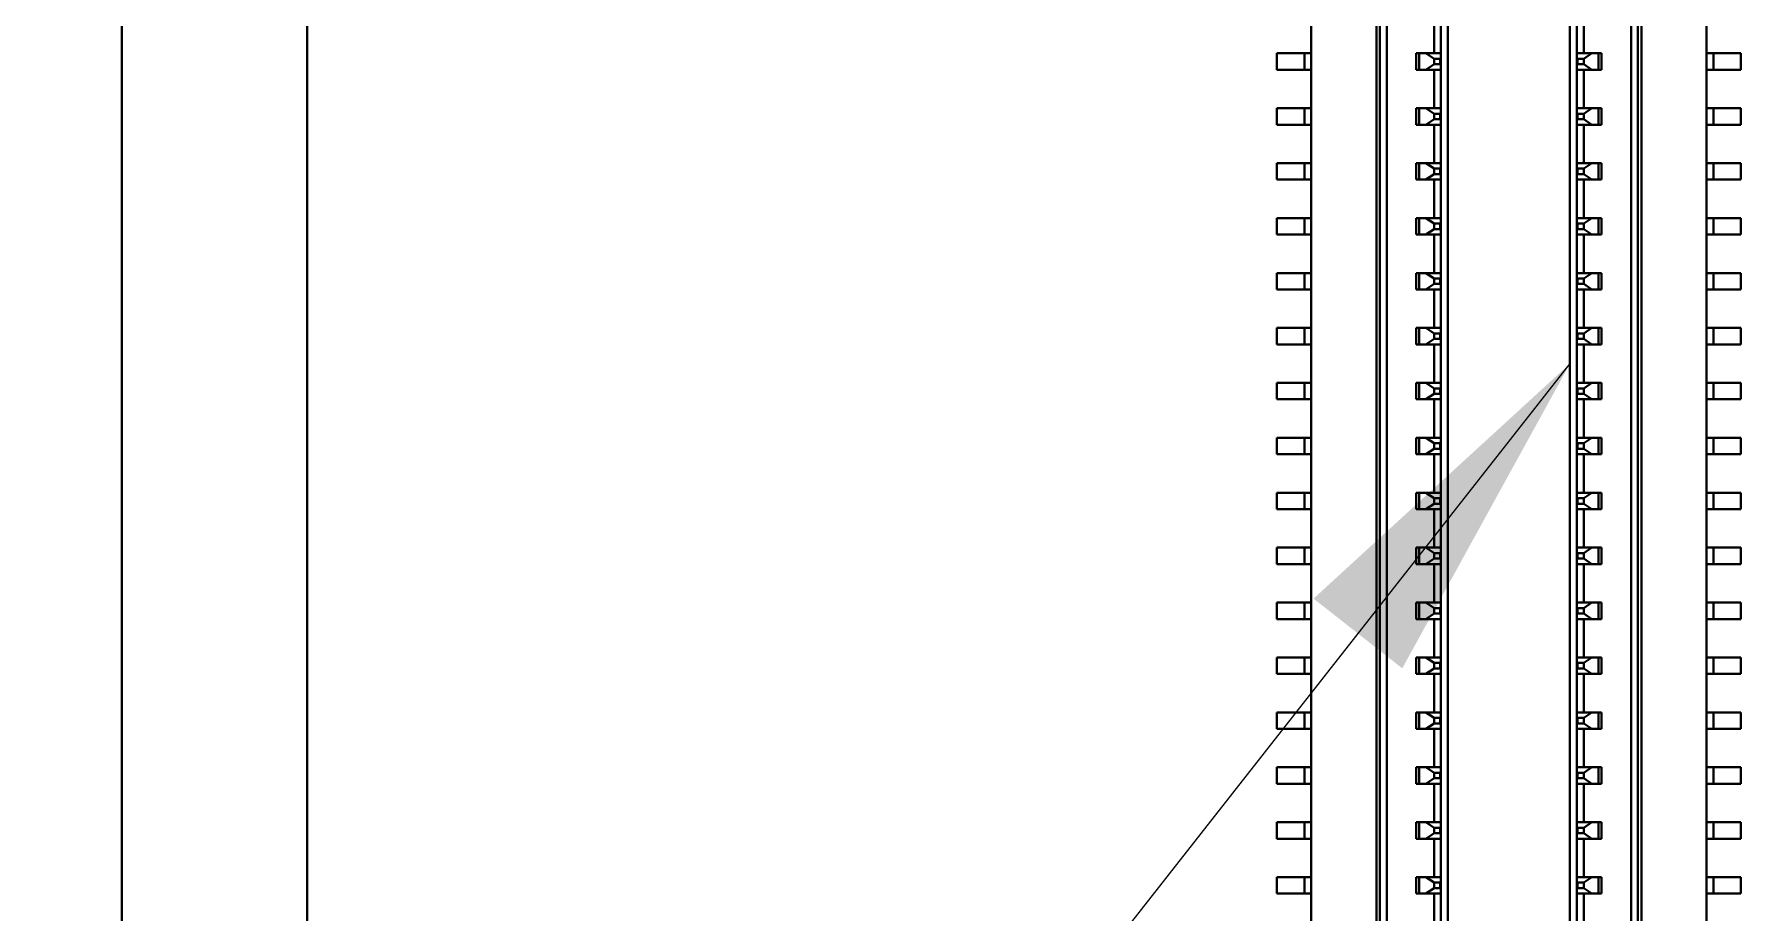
# Model space of a CAD drawing. Header units: millimetres. Extents: x 15 to 205, y 5 to 292.
# Drawn here: x 58.69 to 71.12, y 222.44 to 228.84 of the extents above; entities that cross this region are included whole.
import ezdxf

# ---------------------------------------------------------------- set-up
doc = ezdxf.new("R2010")
doc.units = ezdxf.units.MM
doc.layers.add('Annotations', color=7, linetype='Continuous')
doc.layers.add('Geometries', color=7, linetype='Continuous')
doc.dimstyles.new('ISO-25', dxfattribs={"dimtxt": 2.5, "dimasz": 2.5, "dimexe": 1.25, "dimexo": 0.625, "dimtad": 1, "dimtxsty": 'Standard', "dimcen": 2.5, "dimadec": 0, "dimazin": 0, "dimtfac": 1, "dimtmove": 0, "dimatfit": 3, "dimfxl": 1, "dimarcsym": 0})

msp = doc.modelspace()

# ---------------------------------------------------------------- linework, layer by layer
at = {"layer": 'Geometries', "linetype": 'Continuous', "lineweight": 40}
for p, q in [((68.541, 237.194), (68.541, 215.694)), ((70.321, 215.694), (70.321, 237.194)), ((68.466, 236.844), (68.466, 216.044)), ((68.491, 236.844), (68.491, 216.044)), ((70.371, 236.844), (70.371, 216.044)), ((70.396, 216.044), (70.396, 236.844)), ((68.986, 216.504), (68.986, 236.384)), ((69.876, 236.384), (69.876, 216.504)), ((59.325, 220.953), (59.325, 233.003)), ((60.675, 232.628), (60.675, 221.328)), ((67.991, 228.984), (67.991, 228.704)), ((68.886, 228.704), (68.886, 228.984)), ((68.936, 228.984), (68.936, 228.704)), ((69.926, 228.704), (69.926, 228.984)), ((69.976, 228.984), (69.976, 228.704)), ((70.871, 228.984), (70.871, 228.704)), ((67.941, 228.704), (67.741, 228.704)), ((67.741, 228.584), (67.741, 228.704)), ((67.941, 228.704), (67.991, 228.704)), ((67.941, 228.704), (67.941, 228.584)), ((67.991, 228.704), (67.991, 228.584)), ((68.756, 228.704), (68.778, 228.704)), ((68.756, 228.704), (68.756, 228.584)), ((68.778, 228.584), (68.778, 228.704)), ((68.778, 228.704), (68.827, 228.704)), ((68.827, 228.704), (68.886, 228.704)), ((68.827, 228.704), (68.886, 228.664)), ((68.886, 228.704), (68.936, 228.704)), ((68.936, 228.704), (68.936, 228.67)), ((69.976, 228.704), (69.926, 228.704)), ((69.926, 228.67), (69.926, 228.704)), ((70.035, 228.704), (69.976, 228.704)), ((70.035, 228.704), (69.976, 228.664)), ((70.035, 228.704), (70.084, 228.704)), ((70.084, 228.704), (70.106, 228.704)), ((70.084, 228.704), (70.084, 228.584)), ((70.106, 228.584), (70.106, 228.704)), ((70.871, 228.704), (70.921, 228.704)), ((70.871, 228.704), (70.871, 228.584)), ((70.921, 228.704), (71.121, 228.704)), ((70.921, 228.584), (70.921, 228.704)), ((71.121, 228.584), (71.121, 228.704)), ((67.941, 228.584), (67.741, 228.584)), ((67.991, 228.584), (67.941, 228.584)), ((67.991, 228.584), (67.991, 228.304)), ((68.778, 228.584), (68.756, 228.584)), ((68.827, 228.584), (68.778, 228.584)), ((68.827, 228.584), (68.886, 228.624)), ((68.886, 228.584), (68.827, 228.584)), ((68.886, 228.664), (68.931, 228.664)), ((68.886, 228.624), (68.886, 228.664)), ((68.886, 228.624), (68.931, 228.624)), ((68.886, 228.304), (68.886, 228.584)), ((68.936, 228.584), (68.886, 228.584)), ((68.931, 228.664), (68.936, 228.67)), ((68.931, 228.624), (68.931, 228.664)), ((68.931, 228.624), (68.936, 228.618)), ((68.936, 228.67), (68.936, 228.618)), ((68.936, 228.618), (68.936, 228.584)), ((68.936, 228.584), (68.936, 228.304)), ((69.931, 228.664), (69.926, 228.67)), ((69.926, 228.618), (69.926, 228.67)), ((69.931, 228.624), (69.926, 228.618)), ((69.926, 228.584), (69.926, 228.618)), ((69.926, 228.584), (69.976, 228.584)), ((69.926, 228.304), (69.926, 228.584)), ((69.976, 228.664), (69.931, 228.664)), ((69.931, 228.624), (69.931, 228.664)), ((69.976, 228.624), (69.931, 228.624)), ((69.976, 228.624), (69.976, 228.664)), ((70.035, 228.584), (69.976, 228.624)), ((69.976, 228.584), (69.976, 228.304)), ((69.976, 228.584), (70.035, 228.584)), ((70.084, 228.584), (70.035, 228.584)), ((70.106, 228.584), (70.084, 228.584)), ((70.921, 228.584), (70.871, 228.584)), ((70.871, 228.584), (70.871, 228.304)), ((70.921, 228.584), (71.121, 228.584)), ((67.741, 228.184), (67.741, 228.304)), ((67.941, 228.304), (67.741, 228.304)), ((67.941, 228.304), (67.991, 228.304)), ((67.941, 228.304), (67.941, 228.184)), ((67.991, 228.304), (67.991, 228.184)), ((68.756, 228.304), (68.778, 228.304)), ((68.756, 228.304), (68.756, 228.184)), ((68.778, 228.184), (68.778, 228.304)), ((68.778, 228.304), (68.827, 228.304)), ((68.827, 228.304), (68.886, 228.264)), ((68.827, 228.304), (68.886, 228.304)), ((68.886, 228.304), (68.936, 228.304)), ((68.936, 228.304), (68.936, 228.27)), ((69.976, 228.304), (69.926, 228.304)), ((69.926, 228.27), (69.926, 228.304)), ((70.035, 228.304), (69.976, 228.304)), ((70.035, 228.304), (69.976, 228.264)), ((70.035, 228.304), (70.084, 228.304)), ((70.084, 228.304), (70.106, 228.304)), ((70.084, 228.304), (70.084, 228.184)), ((70.106, 228.184), (70.106, 228.304)), ((70.871, 228.304), (70.921, 228.304)), ((70.871, 228.304), (70.871, 228.184)), ((70.921, 228.304), (71.121, 228.304)), ((70.921, 228.184), (70.921, 228.304)), ((71.121, 228.184), (71.121, 228.304)), ((67.941, 228.184), (67.741, 228.184)), ((67.991, 228.184), (67.941, 228.184)), ((67.991, 228.184), (67.991, 227.904)), ((68.778, 228.184), (68.756, 228.184)), ((68.827, 228.184), (68.778, 228.184)), ((68.827, 228.184), (68.886, 228.224)), ((68.886, 228.184), (68.827, 228.184)), ((68.886, 228.224), (68.886, 228.264)), ((68.886, 228.264), (68.931, 228.264)), ((68.886, 228.224), (68.931, 228.224)), ((68.886, 227.904), (68.886, 228.184)), ((68.936, 228.184), (68.886, 228.184)), ((68.931, 228.264), (68.936, 228.27)), ((68.931, 228.224), (68.931, 228.264)), ((68.931, 228.224), (68.936, 228.218)), ((68.936, 228.27), (68.936, 228.218)), ((68.936, 228.218), (68.936, 228.184)), ((68.936, 228.184), (68.936, 227.904)), ((69.931, 228.264), (69.926, 228.27)), ((69.926, 228.218), (69.926, 228.27)), ((69.931, 228.224), (69.926, 228.218)), ((69.926, 228.184), (69.926, 228.218)), ((69.926, 228.184), (69.976, 228.184)), ((69.926, 227.904), (69.926, 228.184)), ((69.976, 228.264), (69.931, 228.264)), ((69.931, 228.224), (69.931, 228.264)), ((69.976, 228.224), (69.931, 228.224)), ((69.976, 228.224), (69.976, 228.264)), ((70.035, 228.184), (69.976, 228.224)), ((69.976, 228.184), (69.976, 227.904)), ((69.976, 228.184), (70.035, 228.184)), ((70.084, 228.184), (70.035, 228.184)), ((70.106, 228.184), (70.084, 228.184)), ((70.921, 228.184), (70.871, 228.184)), ((70.871, 228.184), (70.871, 227.904)), ((70.921, 228.184), (71.121, 228.184)), ((67.941, 227.904), (67.741, 227.904)), ((67.741, 227.784), (67.741, 227.904)), ((67.941, 227.904), (67.941, 227.784)), ((67.941, 227.904), (67.991, 227.904)), ((67.991, 227.904), (67.991, 227.784)), ((68.756, 227.904), (68.778, 227.904)), ((68.756, 227.904), (68.756, 227.784)), ((68.778, 227.784), (68.778, 227.904)), ((68.778, 227.904), (68.827, 227.904)), ((68.827, 227.904), (68.886, 227.904)), ((68.827, 227.904), (68.886, 227.864)), ((68.827, 227.784), (68.886, 227.824)), ((68.886, 227.904), (68.936, 227.904)), ((68.886, 227.864), (68.931, 227.864)), ((68.886, 227.824), (68.886, 227.864)), ((68.886, 227.824), (68.931, 227.824)), ((68.931, 227.864), (68.936, 227.87)), ((68.931, 227.824), (68.931, 227.864)), ((68.931, 227.824), (68.936, 227.818)), ((68.936, 227.904), (68.936, 227.87)), ((68.936, 227.87), (68.936, 227.818)), ((68.936, 227.818), (68.936, 227.784)), ((69.976, 227.904), (69.926, 227.904)), ((69.926, 227.87), (69.926, 227.904)), ((69.931, 227.864), (69.926, 227.87)), ((69.926, 227.818), (69.926, 227.87)), ((69.931, 227.824), (69.926, 227.818)), ((69.926, 227.784), (69.926, 227.818)), ((69.976, 227.864), (69.931, 227.864)), ((69.931, 227.824), (69.931, 227.864)), ((69.976, 227.824), (69.931, 227.824)), ((70.035, 227.904), (69.976, 227.904)), ((70.035, 227.904), (69.976, 227.864)), ((69.976, 227.824), (69.976, 227.864)), ((70.035, 227.784), (69.976, 227.824)), ((70.035, 227.904), (70.084, 227.904)), ((70.084, 227.904), (70.106, 227.904)), ((70.084, 227.904), (70.084, 227.784)), ((70.106, 227.784), (70.106, 227.904)), ((70.871, 227.904), (70.921, 227.904)), ((70.871, 227.904), (70.871, 227.784)), ((70.921, 227.784), (70.921, 227.904)), ((70.921, 227.904), (71.121, 227.904)), ((71.121, 227.784), (71.121, 227.904)), ((67.941, 227.784), (67.741, 227.784)), ((67.991, 227.784), (67.941, 227.784)), ((67.991, 227.784), (67.991, 227.504)), ((68.778, 227.784), (68.756, 227.784)), ((68.827, 227.784), (68.778, 227.784)), ((68.886, 227.784), (68.827, 227.784)), ((68.886, 227.504), (68.886, 227.784)), ((68.936, 227.784), (68.886, 227.784)), ((68.936, 227.784), (68.936, 227.504)), ((69.926, 227.784), (69.976, 227.784)), ((69.926, 227.504), (69.926, 227.784)), ((69.976, 227.784), (69.976, 227.504)), ((69.976, 227.784), (70.035, 227.784)), ((70.084, 227.784), (70.035, 227.784)), ((70.106, 227.784), (70.084, 227.784)), ((70.921, 227.784), (70.871, 227.784)), ((70.871, 227.784), (70.871, 227.504)), ((70.921, 227.784), (71.121, 227.784)), ((67.741, 227.384), (67.741, 227.504)), ((67.941, 227.504), (67.741, 227.504)), ((67.941, 227.504), (67.991, 227.504)), ((67.941, 227.504), (67.941, 227.384)), ((67.991, 227.504), (67.991, 227.384)), ((68.756, 227.504), (68.778, 227.504)), ((68.756, 227.504), (68.756, 227.384)), ((68.778, 227.384), (68.778, 227.504)), ((68.778, 227.504), (68.827, 227.504)), ((68.827, 227.504), (68.886, 227.464)), ((68.827, 227.504), (68.886, 227.504)), ((68.886, 227.504), (68.936, 227.504)), ((68.886, 227.424), (68.886, 227.464)), ((68.886, 227.464), (68.931, 227.464)), ((68.931, 227.464), (68.936, 227.47)), ((68.931, 227.424), (68.931, 227.464)), ((68.936, 227.504), (68.936, 227.47)), ((68.936, 227.47), (68.936, 227.418)), ((69.976, 227.504), (69.926, 227.504)), ((69.926, 227.47), (69.926, 227.504)), ((69.931, 227.464), (69.926, 227.47)), ((69.926, 227.418), (69.926, 227.47)), ((69.931, 227.424), (69.931, 227.464)), ((69.976, 227.464), (69.931, 227.464)), ((70.035, 227.504), (69.976, 227.504)), ((70.035, 227.504), (69.976, 227.464)), ((69.976, 227.424), (69.976, 227.464)), ((70.035, 227.504), (70.084, 227.504)), ((70.084, 227.504), (70.106, 227.504)), ((70.084, 227.504), (70.084, 227.384)), ((70.106, 227.384), (70.106, 227.504)), ((70.871, 227.504), (70.921, 227.504)), ((70.871, 227.504), (70.871, 227.384)), ((70.921, 227.384), (70.921, 227.504)), ((70.921, 227.504), (71.121, 227.504)), ((71.121, 227.384), (71.121, 227.504)), ((67.941, 227.384), (67.741, 227.384)), ((67.991, 227.384), (67.941, 227.384)), ((67.991, 227.384), (67.991, 227.104)), ((68.778, 227.384), (68.756, 227.384)), ((68.827, 227.384), (68.778, 227.384)), ((68.827, 227.384), (68.886, 227.424)), ((68.886, 227.384), (68.827, 227.384)), ((68.886, 227.424), (68.931, 227.424)), ((68.886, 227.104), (68.886, 227.384)), ((68.936, 227.384), (68.886, 227.384)), ((68.931, 227.424), (68.936, 227.418)), ((68.936, 227.418), (68.936, 227.384)), ((68.936, 227.384), (68.936, 227.104)), ((69.931, 227.424), (69.926, 227.418)), ((69.926, 227.384), (69.926, 227.418)), ((69.926, 227.384), (69.976, 227.384)), ((69.926, 227.104), (69.926, 227.384)), ((69.976, 227.424), (69.931, 227.424)), ((70.035, 227.384), (69.976, 227.424)), ((69.976, 227.384), (69.976, 227.104)), ((69.976, 227.384), (70.035, 227.384)), ((70.084, 227.384), (70.035, 227.384)), ((70.106, 227.384), (70.084, 227.384)), ((70.921, 227.384), (70.871, 227.384)), ((70.871, 227.384), (70.871, 227.104)), ((70.921, 227.384), (71.121, 227.384)), ((67.941, 227.104), (67.741, 227.104)), ((67.741, 226.984), (67.741, 227.104)), ((67.941, 227.104), (67.991, 227.104)), ((67.941, 227.104), (67.941, 226.984)), ((67.991, 227.104), (67.991, 226.984)), ((68.756, 227.104), (68.778, 227.104)), ((68.756, 227.104), (68.756, 226.984)), ((68.778, 226.984), (68.778, 227.104)), ((68.778, 227.104), (68.827, 227.104)), ((68.827, 227.104), (68.886, 227.104)), ((68.827, 227.104), (68.886, 227.064)), ((68.886, 227.104), (68.936, 227.104)), ((68.886, 227.064), (68.931, 227.064)), ((68.886, 227.024), (68.886, 227.064)), ((68.931, 227.064), (68.936, 227.07)), ((68.931, 227.024), (68.931, 227.064)), ((68.936, 227.104), (68.936, 227.07)), ((68.936, 227.07), (68.936, 227.018)), ((69.976, 227.104), (69.926, 227.104)), ((69.926, 227.07), (69.926, 227.104)), ((69.931, 227.064), (69.926, 227.07)), ((69.926, 227.018), (69.926, 227.07)), ((69.931, 227.024), (69.931, 227.064)), ((69.976, 227.064), (69.931, 227.064)), ((70.035, 227.104), (69.976, 227.104)), ((70.035, 227.104), (69.976, 227.064)), ((69.976, 227.024), (69.976, 227.064)), ((70.035, 227.104), (70.084, 227.104)), ((70.084, 227.104), (70.084, 226.984)), ((70.084, 227.104), (70.106, 227.104)), ((70.106, 226.984), (70.106, 227.104)), ((70.871, 227.104), (70.921, 227.104)), ((70.871, 227.104), (70.871, 226.984)), ((70.921, 227.104), (71.121, 227.104)), ((70.921, 226.984), (70.921, 227.104)), ((71.121, 226.984), (71.121, 227.104)), ((67.941, 226.984), (67.741, 226.984)), ((67.991, 226.984), (67.941, 226.984)), ((67.991, 226.984), (67.991, 226.704)), ((68.778, 226.984), (68.756, 226.984)), ((68.827, 226.984), (68.778, 226.984)), ((68.827, 226.984), (68.886, 227.024)), ((68.886, 226.984), (68.827, 226.984)), ((68.886, 227.024), (68.931, 227.024)), ((68.886, 226.704), (68.886, 226.984)), ((68.936, 226.984), (68.886, 226.984)), ((68.931, 227.024), (68.936, 227.018)), ((68.936, 227.018), (68.936, 226.984)), ((68.936, 226.984), (68.936, 226.704)), ((69.931, 227.024), (69.926, 227.018)), ((69.926, 226.984), (69.926, 227.018)), ((69.926, 226.984), (69.976, 226.984)), ((69.926, 226.704), (69.926, 226.984)), ((69.976, 227.024), (69.931, 227.024)), ((70.035, 226.984), (69.976, 227.024)), ((69.976, 226.984), (69.976, 226.704)), ((69.976, 226.984), (70.035, 226.984)), ((70.084, 226.984), (70.035, 226.984)), ((70.106, 226.984), (70.084, 226.984)), ((70.921, 226.984), (70.871, 226.984)), ((70.871, 226.984), (70.871, 226.704)), ((70.921, 226.984), (71.121, 226.984)), ((67.941, 226.704), (67.741, 226.704)), ((67.741, 226.584), (67.741, 226.704)), ((67.941, 226.704), (67.991, 226.704)), ((67.941, 226.704), (67.941, 226.584)), ((67.991, 226.704), (67.991, 226.584)), ((68.756, 226.704), (68.778, 226.704)), ((68.756, 226.704), (68.756, 226.584)), ((68.778, 226.584), (68.778, 226.704)), ((68.778, 226.704), (68.827, 226.704)), ((68.827, 226.704), (68.886, 226.704)), ((68.827, 226.704), (68.886, 226.664)), ((68.886, 226.704), (68.936, 226.704)), ((68.936, 226.704), (68.936, 226.67)), ((69.926, 226.67), (69.926, 226.704)), ((69.976, 226.704), (69.926, 226.704)), ((70.035, 226.704), (69.976, 226.704)), ((70.035, 226.704), (69.976, 226.664)), ((70.035, 226.704), (70.084, 226.704)), ((70.084, 226.704), (70.106, 226.704)), ((70.084, 226.704), (70.084, 226.584)), ((70.106, 226.584), (70.106, 226.704)), ((70.871, 226.704), (70.871, 226.584)), ((70.871, 226.704), (70.921, 226.704)), ((70.921, 226.704), (71.121, 226.704)), ((70.921, 226.584), (70.921, 226.704)), ((71.121, 226.584), (71.121, 226.704)), ((67.941, 226.584), (67.741, 226.584)), ((67.991, 226.584), (67.941, 226.584)), ((67.991, 226.584), (67.991, 226.304)), ((68.778, 226.584), (68.756, 226.584)), ((68.827, 226.584), (68.778, 226.584)), ((68.827, 226.584), (68.886, 226.624)), ((68.886, 226.584), (68.827, 226.584)), ((68.886, 226.624), (68.886, 226.664)), ((68.886, 226.664), (68.931, 226.664)), ((68.886, 226.624), (68.931, 226.624)), ((68.886, 226.304), (68.886, 226.584)), ((68.936, 226.584), (68.886, 226.584)), ((68.931, 226.664), (68.936, 226.67)), ((68.931, 226.624), (68.931, 226.664)), ((68.931, 226.624), (68.936, 226.618)), ((68.936, 226.67), (68.936, 226.618)), ((68.936, 226.618), (68.936, 226.584)), ((68.936, 226.584), (68.936, 226.304)), ((69.931, 226.664), (69.926, 226.67)), ((69.926, 226.618), (69.926, 226.67)), ((69.931, 226.624), (69.926, 226.618)), ((69.926, 226.584), (69.926, 226.618)), ((69.926, 226.584), (69.976, 226.584)), ((69.926, 226.304), (69.926, 226.584)), ((69.976, 226.664), (69.931, 226.664)), ((69.931, 226.624), (69.931, 226.664)), ((69.976, 226.624), (69.931, 226.624)), ((69.976, 226.624), (69.976, 226.664)), ((70.035, 226.584), (69.976, 226.624)), ((69.976, 226.584), (69.976, 226.304)), ((69.976, 226.584), (70.035, 226.584)), ((70.084, 226.584), (70.035, 226.584)), ((70.106, 226.584), (70.084, 226.584)), ((70.921, 226.584), (70.871, 226.584)), ((70.871, 226.584), (70.871, 226.304)), ((70.921, 226.584), (71.121, 226.584)), ((67.941, 226.304), (67.741, 226.304)), ((67.741, 226.184), (67.741, 226.304)), ((67.941, 226.304), (67.941, 226.184)), ((67.941, 226.304), (67.991, 226.304)), ((67.991, 226.304), (67.991, 226.184)), ((68.756, 226.304), (68.756, 226.184)), ((68.756, 226.304), (68.778, 226.304)), ((68.778, 226.184), (68.778, 226.304)), ((68.778, 226.304), (68.827, 226.304)), ((68.827, 226.304), (68.886, 226.304)), ((68.827, 226.304), (68.886, 226.264)), ((68.827, 226.184), (68.886, 226.224)), ((68.886, 226.304), (68.936, 226.304)), ((68.886, 226.264), (68.931, 226.264)), ((68.886, 226.224), (68.886, 226.264)), ((68.886, 226.224), (68.931, 226.224)), ((68.931, 226.264), (68.936, 226.27)), ((68.931, 226.224), (68.931, 226.264)), ((68.931, 226.224), (68.936, 226.218)), ((68.936, 226.304), (68.936, 226.27)), ((68.936, 226.27), (68.936, 226.218)), ((68.936, 226.218), (68.936, 226.184)), ((69.976, 226.304), (69.926, 226.304)), ((69.926, 226.27), (69.926, 226.304)), ((69.931, 226.264), (69.926, 226.27)), ((69.926, 226.218), (69.926, 226.27)), ((69.931, 226.224), (69.926, 226.218)), ((69.926, 226.184), (69.926, 226.218)), ((69.931, 226.224), (69.931, 226.264)), ((69.976, 226.264), (69.931, 226.264)), ((69.976, 226.224), (69.931, 226.224)), ((70.035, 226.304), (69.976, 226.304)), ((70.035, 226.304), (69.976, 226.264)), ((69.976, 226.224), (69.976, 226.264)), ((70.035, 226.184), (69.976, 226.224)), ((70.035, 226.304), (70.084, 226.304)), ((70.084, 226.304), (70.106, 226.304)), ((70.084, 226.304), (70.084, 226.184)), ((70.106, 226.184), (70.106, 226.304)), ((70.871, 226.304), (70.921, 226.304)), ((70.871, 226.304), (70.871, 226.184)), ((70.921, 226.304), (71.121, 226.304)), ((70.921, 226.184), (70.921, 226.304)), ((71.121, 226.184), (71.121, 226.304)), ((67.941, 226.184), (67.741, 226.184)), ((67.991, 226.184), (67.941, 226.184)), ((67.991, 226.184), (67.991, 225.904)), ((68.778, 226.184), (68.756, 226.184)), ((68.827, 226.184), (68.778, 226.184)), ((68.886, 226.184), (68.827, 226.184)), ((68.886, 225.904), (68.886, 226.184)), ((68.936, 226.184), (68.886, 226.184)), ((68.936, 226.184), (68.936, 225.904)), ((69.926, 226.184), (69.976, 226.184)), ((69.926, 225.904), (69.926, 226.184)), ((69.976, 226.184), (69.976, 225.904)), ((69.976, 226.184), (70.035, 226.184)), ((70.084, 226.184), (70.035, 226.184)), ((70.106, 226.184), (70.084, 226.184)), ((70.921, 226.184), (70.871, 226.184)), ((70.871, 226.184), (70.871, 225.904)), ((70.921, 226.184), (71.121, 226.184)), ((67.941, 225.904), (67.741, 225.904)), ((67.741, 225.784), (67.741, 225.904)), ((67.941, 225.904), (67.991, 225.904)), ((67.941, 225.904), (67.941, 225.784)), ((67.991, 225.904), (67.991, 225.784)), ((68.756, 225.904), (68.756, 225.784)), ((68.756, 225.904), (68.778, 225.904)), ((68.778, 225.904), (68.827, 225.904)), ((68.778, 225.784), (68.778, 225.904)), ((68.827, 225.904), (68.886, 225.864)), ((68.827, 225.904), (68.886, 225.904)), ((68.827, 225.784), (68.886, 225.824)), ((68.886, 225.904), (68.936, 225.904)), ((68.886, 225.824), (68.886, 225.864)), ((68.886, 225.864), (68.931, 225.864)), ((68.886, 225.824), (68.931, 225.824)), ((68.931, 225.864), (68.936, 225.87)), ((68.931, 225.824), (68.931, 225.864)), ((68.931, 225.824), (68.936, 225.818)), ((68.936, 225.904), (68.936, 225.87)), ((68.936, 225.87), (68.936, 225.818)), ((68.936, 225.818), (68.936, 225.784)), ((69.976, 225.904), (69.926, 225.904)), ((69.926, 225.87), (69.926, 225.904)), ((69.931, 225.864), (69.926, 225.87)), ((69.926, 225.818), (69.926, 225.87)), ((69.931, 225.824), (69.926, 225.818)), ((69.926, 225.784), (69.926, 225.818)), ((69.976, 225.864), (69.931, 225.864)), ((69.931, 225.824), (69.931, 225.864)), ((69.976, 225.824), (69.931, 225.824)), ((70.035, 225.904), (69.976, 225.864)), ((70.035, 225.904), (69.976, 225.904)), ((69.976, 225.824), (69.976, 225.864)), ((70.035, 225.784), (69.976, 225.824)), ((70.035, 225.904), (70.084, 225.904)), ((70.084, 225.904), (70.106, 225.904)), ((70.084, 225.904), (70.084, 225.784)), ((70.106, 225.784), (70.106, 225.904)), ((70.871, 225.904), (70.921, 225.904)), ((70.871, 225.904), (70.871, 225.784)), ((70.921, 225.904), (71.121, 225.904)), ((70.921, 225.784), (70.921, 225.904)), ((71.121, 225.784), (71.121, 225.904)), ((67.941, 225.784), (67.741, 225.784)), ((67.991, 225.784), (67.941, 225.784)), ((67.991, 225.784), (67.991, 225.504)), ((68.778, 225.784), (68.756, 225.784)), ((68.827, 225.784), (68.778, 225.784)), ((68.886, 225.784), (68.827, 225.784)), ((68.886, 225.504), (68.886, 225.784)), ((68.936, 225.784), (68.886, 225.784)), ((68.936, 225.784), (68.936, 225.504)), ((69.926, 225.784), (69.976, 225.784)), ((69.926, 225.504), (69.926, 225.784)), ((69.976, 225.784), (69.976, 225.504)), ((69.976, 225.784), (70.035, 225.784)), ((70.084, 225.784), (70.035, 225.784)), ((70.106, 225.784), (70.084, 225.784)), ((70.921, 225.784), (70.871, 225.784)), ((70.871, 225.784), (70.871, 225.504)), ((70.921, 225.784), (71.121, 225.784)), ((67.941, 225.504), (67.741, 225.504)), ((67.741, 225.384), (67.741, 225.504)), ((67.941, 225.504), (67.991, 225.504)), ((67.941, 225.504), (67.941, 225.384)), ((67.991, 225.504), (67.991, 225.384)), ((68.756, 225.504), (68.778, 225.504)), ((68.756, 225.504), (68.756, 225.384)), ((68.778, 225.384), (68.778, 225.504)), ((68.778, 225.504), (68.827, 225.504)), ((68.827, 225.504), (68.886, 225.464)), ((68.827, 225.504), (68.886, 225.504)), ((68.886, 225.504), (68.936, 225.504)), ((68.886, 225.424), (68.886, 225.464)), ((68.886, 225.464), (68.931, 225.464)), ((68.931, 225.464), (68.936, 225.47)), ((68.931, 225.424), (68.931, 225.464)), ((68.936, 225.504), (68.936, 225.47)), ((68.936, 225.47), (68.936, 225.418)), ((69.976, 225.504), (69.926, 225.504)), ((69.926, 225.47), (69.926, 225.504)), ((69.931, 225.464), (69.926, 225.47)), ((69.926, 225.418), (69.926, 225.47)), ((69.976, 225.464), (69.931, 225.464)), ((69.931, 225.424), (69.931, 225.464)), ((70.035, 225.504), (69.976, 225.504)), ((70.035, 225.504), (69.976, 225.464)), ((69.976, 225.424), (69.976, 225.464)), ((70.035, 225.504), (70.084, 225.504)), ((70.084, 225.504), (70.084, 225.384)), ((70.084, 225.504), (70.106, 225.504)), ((70.106, 225.384), (70.106, 225.504)), ((70.871, 225.504), (70.921, 225.504)), ((70.871, 225.504), (70.871, 225.384)), ((70.921, 225.504), (71.121, 225.504)), ((70.921, 225.384), (70.921, 225.504)), ((71.121, 225.384), (71.121, 225.504)), ((67.941, 225.384), (67.741, 225.384)), ((67.991, 225.384), (67.941, 225.384)), ((67.991, 225.384), (67.991, 225.104)), ((68.778, 225.384), (68.756, 225.384)), ((68.827, 225.384), (68.778, 225.384)), ((68.827, 225.384), (68.886, 225.424)), ((68.886, 225.384), (68.827, 225.384)), ((68.886, 225.424), (68.931, 225.424)), ((68.886, 225.104), (68.886, 225.384)), ((68.936, 225.384), (68.886, 225.384)), ((68.931, 225.424), (68.936, 225.418)), ((68.936, 225.418), (68.936, 225.384)), ((68.936, 225.384), (68.936, 225.104)), ((69.931, 225.424), (69.926, 225.418)), ((69.926, 225.384), (69.926, 225.418)), ((69.926, 225.384), (69.976, 225.384)), ((69.926, 225.104), (69.926, 225.384)), ((69.976, 225.424), (69.931, 225.424)), ((70.035, 225.384), (69.976, 225.424)), ((69.976, 225.384), (69.976, 225.104)), ((69.976, 225.384), (70.035, 225.384)), ((70.084, 225.384), (70.035, 225.384)), ((70.106, 225.384), (70.084, 225.384)), ((70.921, 225.384), (70.871, 225.384)), ((70.871, 225.384), (70.871, 225.104)), ((70.921, 225.384), (71.121, 225.384)), ((67.941, 225.104), (67.741, 225.104)), ((67.741, 224.984), (67.741, 225.104)), ((67.941, 225.104), (67.991, 225.104)), ((67.941, 225.104), (67.941, 224.984)), ((67.991, 225.104), (67.991, 224.984)), ((68.756, 225.104), (68.778, 225.104)), ((68.756, 225.104), (68.756, 224.984)), ((68.778, 224.984), (68.778, 225.104)), ((68.778, 225.104), (68.827, 225.104)), ((68.827, 225.104), (68.886, 225.104)), ((68.827, 225.104), (68.886, 225.064)), ((68.886, 225.104), (68.936, 225.104)), ((68.931, 225.064), (68.936, 225.07)), ((68.936, 225.104), (68.936, 225.07)), ((68.936, 225.07), (68.936, 225.018)), ((69.976, 225.104), (69.926, 225.104)), ((69.926, 225.07), (69.926, 225.104)), ((69.931, 225.064), (69.926, 225.07)), ((69.926, 225.018), (69.926, 225.07)), ((70.035, 225.104), (69.976, 225.104)), ((70.035, 225.104), (69.976, 225.064)), ((70.035, 225.104), (70.084, 225.104)), ((70.084, 225.104), (70.106, 225.104)), ((70.084, 225.104), (70.084, 224.984)), ((70.106, 224.984), (70.106, 225.104)), ((70.871, 225.104), (70.921, 225.104)), ((70.871, 225.104), (70.871, 224.984)), ((70.921, 225.104), (71.121, 225.104)), ((70.921, 224.984), (70.921, 225.104)), ((71.121, 224.984), (71.121, 225.104)), ((67.941, 224.984), (67.741, 224.984)), ((67.991, 224.984), (67.941, 224.984)), ((67.991, 224.984), (67.991, 224.704)), ((68.778, 224.984), (68.756, 224.984)), ((68.827, 224.984), (68.778, 224.984)), ((68.827, 224.984), (68.886, 225.024)), ((68.886, 224.984), (68.827, 224.984)), ((68.886, 225.064), (68.931, 225.064)), ((68.886, 225.024), (68.886, 225.064)), ((68.886, 225.024), (68.931, 225.024)), ((68.886, 224.704), (68.886, 224.984)), ((68.936, 224.984), (68.886, 224.984)), ((68.931, 225.024), (68.931, 225.064)), ((68.931, 225.024), (68.936, 225.018)), ((68.936, 225.018), (68.936, 224.984)), ((68.936, 224.984), (68.936, 224.704)), ((69.931, 225.024), (69.926, 225.018)), ((69.926, 224.984), (69.926, 225.018)), ((69.926, 224.984), (69.976, 224.984)), ((69.926, 224.704), (69.926, 224.984)), ((69.931, 225.024), (69.931, 225.064)), ((69.976, 225.064), (69.931, 225.064)), ((69.976, 225.024), (69.931, 225.024)), ((69.976, 225.024), (69.976, 225.064)), ((70.035, 224.984), (69.976, 225.024)), ((69.976, 224.984), (69.976, 224.704)), ((69.976, 224.984), (70.035, 224.984)), ((70.084, 224.984), (70.035, 224.984)), ((70.106, 224.984), (70.084, 224.984)), ((70.921, 224.984), (70.871, 224.984)), ((70.871, 224.984), (70.871, 224.704)), ((70.921, 224.984), (71.121, 224.984)), ((67.941, 224.704), (67.741, 224.704)), ((67.741, 224.584), (67.741, 224.704)), ((67.941, 224.704), (67.991, 224.704)), ((67.941, 224.704), (67.941, 224.584)), ((67.991, 224.704), (67.991, 224.584)), ((68.756, 224.704), (68.778, 224.704)), ((68.756, 224.704), (68.756, 224.584)), ((68.778, 224.584), (68.778, 224.704)), ((68.778, 224.704), (68.827, 224.704)), ((68.827, 224.704), (68.886, 224.664)), ((68.827, 224.704), (68.886, 224.704)), ((68.886, 224.704), (68.936, 224.704)), ((68.936, 224.704), (68.936, 224.67)), ((69.976, 224.704), (69.926, 224.704)), ((69.926, 224.67), (69.926, 224.704)), ((70.035, 224.704), (69.976, 224.704)), ((70.035, 224.704), (69.976, 224.664)), ((70.035, 224.704), (70.084, 224.704)), ((70.084, 224.704), (70.106, 224.704)), ((70.084, 224.704), (70.084, 224.584)), ((70.106, 224.584), (70.106, 224.704)), ((70.871, 224.704), (70.921, 224.704)), ((70.871, 224.704), (70.871, 224.584)), ((70.921, 224.704), (71.121, 224.704)), ((70.921, 224.584), (70.921, 224.704)), ((71.121, 224.584), (71.121, 224.704)), ((67.941, 224.584), (67.741, 224.584)), ((67.991, 224.584), (67.941, 224.584)), ((67.991, 224.584), (67.991, 224.304)), ((68.778, 224.584), (68.756, 224.584)), ((68.827, 224.584), (68.778, 224.584)), ((68.827, 224.584), (68.886, 224.624)), ((68.886, 224.584), (68.827, 224.584)), ((68.886, 224.664), (68.931, 224.664)), ((68.886, 224.624), (68.886, 224.664)), ((68.886, 224.624), (68.931, 224.624)), ((68.886, 224.304), (68.886, 224.584)), ((68.936, 224.584), (68.886, 224.584)), ((68.931, 224.664), (68.936, 224.67)), ((68.931, 224.624), (68.931, 224.664)), ((68.931, 224.624), (68.936, 224.618)), ((68.936, 224.67), (68.936, 224.618)), ((68.936, 224.618), (68.936, 224.584)), ((68.936, 224.584), (68.936, 224.304)), ((69.931, 224.664), (69.926, 224.67)), ((69.926, 224.618), (69.926, 224.67)), ((69.931, 224.624), (69.926, 224.618)), ((69.926, 224.584), (69.926, 224.618)), ((69.926, 224.584), (69.976, 224.584)), ((69.926, 224.304), (69.926, 224.584)), ((69.976, 224.664), (69.931, 224.664)), ((69.931, 224.624), (69.931, 224.664)), ((69.976, 224.624), (69.931, 224.624)), ((69.976, 224.624), (69.976, 224.664)), ((70.035, 224.584), (69.976, 224.624)), ((69.976, 224.584), (69.976, 224.304)), ((69.976, 224.584), (70.035, 224.584)), ((70.084, 224.584), (70.035, 224.584)), ((70.106, 224.584), (70.084, 224.584)), ((70.921, 224.584), (70.871, 224.584)), ((70.871, 224.584), (70.871, 224.304)), ((70.921, 224.584), (71.121, 224.584)), ((67.941, 224.304), (67.741, 224.304)), ((67.741, 224.184), (67.741, 224.304)), ((67.941, 224.304), (67.991, 224.304)), ((67.941, 224.304), (67.941, 224.184)), ((67.991, 224.304), (67.991, 224.184)), ((68.756, 224.304), (68.778, 224.304)), ((68.756, 224.304), (68.756, 224.184)), ((68.778, 224.184), (68.778, 224.304)), ((68.778, 224.304), (68.827, 224.304)), ((68.827, 224.304), (68.886, 224.304)), ((68.827, 224.304), (68.886, 224.264)), ((68.827, 224.184), (68.886, 224.224)), ((68.886, 224.304), (68.936, 224.304)), ((68.886, 224.224), (68.886, 224.264)), ((68.886, 224.264), (68.931, 224.264)), ((68.886, 224.224), (68.931, 224.224)), ((68.931, 224.264), (68.936, 224.27)), ((68.931, 224.224), (68.931, 224.264)), ((68.931, 224.224), (68.936, 224.218)), ((68.936, 224.304), (68.936, 224.27)), ((68.936, 224.27), (68.936, 224.218)), ((68.936, 224.218), (68.936, 224.184)), ((69.976, 224.304), (69.926, 224.304)), ((69.926, 224.27), (69.926, 224.304)), ((69.931, 224.264), (69.926, 224.27)), ((69.926, 224.218), (69.926, 224.27)), ((69.931, 224.224), (69.926, 224.218)), ((69.926, 224.184), (69.926, 224.218)), ((69.931, 224.224), (69.931, 224.264)), ((69.976, 224.264), (69.931, 224.264)), ((69.976, 224.224), (69.931, 224.224)), ((70.035, 224.304), (69.976, 224.264)), ((70.035, 224.304), (69.976, 224.304)), ((69.976, 224.224), (69.976, 224.264)), ((70.035, 224.184), (69.976, 224.224)), ((70.035, 224.304), (70.084, 224.304)), ((70.084, 224.304), (70.106, 224.304)), ((70.084, 224.304), (70.084, 224.184)), ((70.106, 224.184), (70.106, 224.304)), ((70.871, 224.304), (70.921, 224.304)), ((70.871, 224.304), (70.871, 224.184)), ((70.921, 224.304), (71.121, 224.304)), ((70.921, 224.184), (70.921, 224.304)), ((71.121, 224.184), (71.121, 224.304)), ((67.941, 224.184), (67.741, 224.184)), ((67.991, 224.184), (67.941, 224.184)), ((67.991, 224.184), (67.991, 223.904)), ((68.778, 224.184), (68.756, 224.184)), ((68.827, 224.184), (68.778, 224.184)), ((68.886, 224.184), (68.827, 224.184)), ((68.886, 223.904), (68.886, 224.184)), ((68.936, 224.184), (68.886, 224.184)), ((68.936, 224.184), (68.936, 223.904)), ((69.926, 224.184), (69.976, 224.184)), ((69.926, 223.904), (69.926, 224.184)), ((69.976, 224.184), (69.976, 223.904)), ((69.976, 224.184), (70.035, 224.184)), ((70.084, 224.184), (70.035, 224.184)), ((70.106, 224.184), (70.084, 224.184)), ((70.921, 224.184), (70.871, 224.184)), ((70.871, 224.184), (70.871, 223.904)), ((70.921, 224.184), (71.121, 224.184)), ((67.941, 223.904), (67.741, 223.904)), ((67.741, 223.784), (67.741, 223.904)), ((67.941, 223.904), (67.991, 223.904)), ((67.941, 223.904), (67.941, 223.784)), ((67.991, 223.904), (67.991, 223.784)), ((68.756, 223.904), (68.778, 223.904)), ((68.756, 223.904), (68.756, 223.784)), ((68.778, 223.784), (68.778, 223.904)), ((68.778, 223.904), (68.827, 223.904)), ((68.827, 223.904), (68.886, 223.864)), ((68.827, 223.904), (68.886, 223.904)), ((68.827, 223.784), (68.886, 223.824)), ((68.886, 223.904), (68.936, 223.904)), ((68.886, 223.824), (68.886, 223.864)), ((68.886, 223.864), (68.931, 223.864)), ((68.886, 223.824), (68.931, 223.824)), ((68.931, 223.864), (68.936, 223.87)), ((68.931, 223.824), (68.931, 223.864)), ((68.931, 223.824), (68.936, 223.818)), ((68.936, 223.904), (68.936, 223.87)), ((68.936, 223.87), (68.936, 223.818)), ((69.976, 223.904), (69.926, 223.904)), ((69.926, 223.87), (69.926, 223.904)), ((69.931, 223.864), (69.926, 223.87)), ((69.926, 223.818), (69.926, 223.87)), ((69.931, 223.824), (69.926, 223.818)), ((69.931, 223.824), (69.931, 223.864)), ((69.976, 223.864), (69.931, 223.864)), ((69.976, 223.824), (69.931, 223.824)), ((70.035, 223.904), (69.976, 223.904)), ((70.035, 223.904), (69.976, 223.864)), ((69.976, 223.824), (69.976, 223.864)), ((70.035, 223.784), (69.976, 223.824)), ((70.035, 223.904), (70.084, 223.904)), ((70.084, 223.904), (70.106, 223.904)), ((70.084, 223.904), (70.084, 223.784)), ((70.106, 223.784), (70.106, 223.904)), ((70.871, 223.904), (70.921, 223.904)), ((70.871, 223.904), (70.871, 223.784)), ((70.921, 223.784), (70.921, 223.904)), ((70.921, 223.904), (71.121, 223.904)), ((71.121, 223.784), (71.121, 223.904)), ((67.941, 223.784), (67.741, 223.784)), ((67.991, 223.784), (67.941, 223.784)), ((67.991, 223.784), (67.991, 223.504)), ((68.778, 223.784), (68.756, 223.784)), ((68.827, 223.784), (68.778, 223.784)), ((68.886, 223.784), (68.827, 223.784)), ((68.886, 223.504), (68.886, 223.784)), ((68.936, 223.784), (68.886, 223.784)), ((68.936, 223.818), (68.936, 223.784)), ((68.936, 223.784), (68.936, 223.504)), ((69.926, 223.784), (69.926, 223.818)), ((69.926, 223.784), (69.976, 223.784)), ((69.926, 223.504), (69.926, 223.784)), ((69.976, 223.784), (69.976, 223.504)), ((69.976, 223.784), (70.035, 223.784)), ((70.084, 223.784), (70.035, 223.784)), ((70.106, 223.784), (70.084, 223.784)), ((70.921, 223.784), (70.871, 223.784)), ((70.871, 223.784), (70.871, 223.504)), ((70.921, 223.784), (71.121, 223.784)), ((67.941, 223.504), (67.741, 223.504)), ((67.741, 223.384), (67.741, 223.504)), ((67.941, 223.504), (67.991, 223.504)), ((67.941, 223.504), (67.941, 223.384)), ((67.991, 223.504), (67.991, 223.384)), ((68.756, 223.504), (68.778, 223.504)), ((68.756, 223.504), (68.756, 223.384)), ((68.778, 223.384), (68.778, 223.504)), ((68.778, 223.504), (68.827, 223.504)), ((68.827, 223.504), (68.886, 223.464)), ((68.827, 223.504), (68.886, 223.504)), ((68.886, 223.504), (68.936, 223.504)), ((68.886, 223.424), (68.886, 223.464)), ((68.886, 223.464), (68.931, 223.464)), ((68.931, 223.464), (68.936, 223.47)), ((68.931, 223.424), (68.931, 223.464)), ((68.936, 223.504), (68.936, 223.47)), ((68.936, 223.47), (68.936, 223.418)), ((69.976, 223.504), (69.926, 223.504)), ((69.926, 223.47), (69.926, 223.504)), ((69.931, 223.464), (69.926, 223.47)), ((69.926, 223.418), (69.926, 223.47)), ((69.931, 223.424), (69.931, 223.464)), ((69.976, 223.464), (69.931, 223.464)), ((70.035, 223.504), (69.976, 223.504)), ((70.035, 223.504), (69.976, 223.464)), ((69.976, 223.424), (69.976, 223.464)), ((70.035, 223.504), (70.084, 223.504)), ((70.084, 223.504), (70.106, 223.504)), ((70.084, 223.504), (70.084, 223.384)), ((70.106, 223.384), (70.106, 223.504)), ((70.871, 223.504), (70.921, 223.504)), ((70.871, 223.504), (70.871, 223.384)), ((70.921, 223.504), (71.121, 223.504)), ((70.921, 223.384), (70.921, 223.504)), ((71.121, 223.384), (71.121, 223.504)), ((67.941, 223.384), (67.741, 223.384)), ((67.991, 223.384), (67.941, 223.384)), ((67.991, 223.384), (67.991, 223.104)), ((68.778, 223.384), (68.756, 223.384)), ((68.827, 223.384), (68.778, 223.384)), ((68.827, 223.384), (68.886, 223.424)), ((68.886, 223.384), (68.827, 223.384)), ((68.886, 223.424), (68.931, 223.424)), ((68.886, 223.104), (68.886, 223.384)), ((68.936, 223.384), (68.886, 223.384)), ((68.931, 223.424), (68.936, 223.418)), ((68.936, 223.418), (68.936, 223.384)), ((68.936, 223.384), (68.936, 223.104)), ((69.931, 223.424), (69.926, 223.418)), ((69.926, 223.384), (69.926, 223.418)), ((69.926, 223.384), (69.976, 223.384)), ((69.926, 223.104), (69.926, 223.384)), ((69.976, 223.424), (69.931, 223.424)), ((70.035, 223.384), (69.976, 223.424)), ((69.976, 223.384), (69.976, 223.104)), ((69.976, 223.384), (70.035, 223.384)), ((70.084, 223.384), (70.035, 223.384)), ((70.106, 223.384), (70.084, 223.384)), ((70.921, 223.384), (70.871, 223.384)), ((70.871, 223.384), (70.871, 223.104)), ((70.921, 223.384), (71.121, 223.384)), ((67.941, 223.104), (67.741, 223.104)), ((67.741, 222.984), (67.741, 223.104)), ((67.941, 223.104), (67.991, 223.104)), ((67.941, 223.104), (67.941, 222.984)), ((67.991, 223.104), (67.991, 222.984)), ((68.756, 223.104), (68.778, 223.104)), ((68.756, 223.104), (68.756, 222.984)), ((68.778, 222.984), (68.778, 223.104)), ((68.778, 223.104), (68.827, 223.104)), ((68.827, 223.104), (68.886, 223.064)), ((68.827, 223.104), (68.886, 223.104)), ((68.886, 223.104), (68.936, 223.104)), ((68.936, 223.104), (68.936, 223.07)), ((69.976, 223.104), (69.926, 223.104)), ((69.926, 223.07), (69.926, 223.104)), ((70.035, 223.104), (69.976, 223.104)), ((70.035, 223.104), (69.976, 223.064)), ((70.035, 223.104), (70.084, 223.104)), ((70.084, 223.104), (70.106, 223.104)), ((70.084, 223.104), (70.084, 222.984)), ((70.106, 222.984), (70.106, 223.104)), ((70.871, 223.104), (70.921, 223.104)), ((70.871, 223.104), (70.871, 222.984)), ((70.921, 222.984), (70.921, 223.104)), ((70.921, 223.104), (71.121, 223.104)), ((71.121, 222.984), (71.121, 223.104)), ((67.941, 222.984), (67.741, 222.984)), ((67.991, 222.984), (67.941, 222.984)), ((67.991, 222.984), (67.991, 222.704)), ((68.778, 222.984), (68.756, 222.984)), ((68.827, 222.984), (68.778, 222.984)), ((68.827, 222.984), (68.886, 223.024)), ((68.886, 222.984), (68.827, 222.984)), ((68.886, 223.024), (68.886, 223.064)), ((68.886, 223.064), (68.931, 223.064)), ((68.886, 223.024), (68.931, 223.024)), ((68.886, 222.704), (68.886, 222.984)), ((68.936, 222.984), (68.886, 222.984)), ((68.931, 223.064), (68.936, 223.07)), ((68.931, 223.024), (68.931, 223.064)), ((68.931, 223.024), (68.936, 223.018)), ((68.936, 223.07), (68.936, 223.018)), ((68.936, 223.018), (68.936, 222.984)), ((68.936, 222.984), (68.936, 222.704)), ((69.931, 223.064), (69.926, 223.07)), ((69.926, 223.018), (69.926, 223.07)), ((69.931, 223.024), (69.926, 223.018)), ((69.926, 222.984), (69.926, 223.018)), ((69.926, 222.984), (69.976, 222.984)), ((69.926, 222.704), (69.926, 222.984)), ((69.976, 223.064), (69.931, 223.064)), ((69.931, 223.024), (69.931, 223.064)), ((69.976, 223.024), (69.931, 223.024)), ((69.976, 223.024), (69.976, 223.064)), ((70.035, 222.984), (69.976, 223.024)), ((69.976, 222.984), (69.976, 222.704)), ((69.976, 222.984), (70.035, 222.984)), ((70.084, 222.984), (70.035, 222.984)), ((70.106, 222.984), (70.084, 222.984)), ((70.921, 222.984), (70.871, 222.984)), ((70.871, 222.984), (70.871, 222.704)), ((70.921, 222.984), (71.121, 222.984)), ((67.941, 222.704), (67.741, 222.704)), ((67.741, 222.584), (67.741, 222.704)), ((67.941, 222.584), (67.741, 222.584)), ((67.941, 222.704), (67.991, 222.704)), ((67.941, 222.704), (67.941, 222.584)), ((67.991, 222.584), (67.941, 222.584)), ((67.991, 222.704), (67.991, 222.584)), ((67.991, 222.584), (67.991, 222.304)), ((68.756, 222.704), (68.778, 222.704)), ((68.756, 222.704), (68.756, 222.584)), ((68.778, 222.584), (68.756, 222.584)), ((68.778, 222.584), (68.778, 222.704)), ((68.778, 222.704), (68.827, 222.704)), ((68.827, 222.584), (68.778, 222.584)), ((68.827, 222.704), (68.886, 222.704)), ((68.827, 222.704), (68.886, 222.664)), ((68.827, 222.584), (68.886, 222.624)), ((68.886, 222.584), (68.827, 222.584)), ((68.886, 222.704), (68.936, 222.704)), ((68.886, 222.624), (68.886, 222.664)), ((68.886, 222.664), (68.931, 222.664)), ((68.886, 222.624), (68.931, 222.624)), ((68.886, 222.304), (68.886, 222.584)), ((68.936, 222.584), (68.886, 222.584)), ((68.931, 222.664), (68.936, 222.67)), ((68.931, 222.624), (68.931, 222.664)), ((68.931, 222.624), (68.936, 222.618)), ((68.936, 222.704), (68.936, 222.67)), ((68.936, 222.67), (68.936, 222.618)), ((68.936, 222.618), (68.936, 222.584)), ((68.936, 222.584), (68.936, 222.304)), ((69.976, 222.704), (69.926, 222.704)), ((69.926, 222.67), (69.926, 222.704)), ((69.931, 222.664), (69.926, 222.67)), ((69.926, 222.618), (69.926, 222.67)), ((69.931, 222.624), (69.926, 222.618)), ((69.926, 222.584), (69.926, 222.618)), ((69.926, 222.584), (69.976, 222.584)), ((69.926, 222.304), (69.926, 222.584)), ((69.976, 222.664), (69.931, 222.664)), ((69.931, 222.624), (69.931, 222.664)), ((69.976, 222.624), (69.931, 222.624)), ((70.035, 222.704), (69.976, 222.664)), ((70.035, 222.704), (69.976, 222.704)), ((69.976, 222.624), (69.976, 222.664)), ((70.035, 222.584), (69.976, 222.624)), ((69.976, 222.584), (69.976, 222.304)), ((69.976, 222.584), (70.035, 222.584)), ((70.035, 222.704), (70.084, 222.704)), ((70.084, 222.584), (70.035, 222.584)), ((70.084, 222.704), (70.106, 222.704)), ((70.084, 222.704), (70.084, 222.584)), ((70.106, 222.584), (70.084, 222.584)), ((70.106, 222.584), (70.106, 222.704)), ((70.871, 222.704), (70.921, 222.704)), ((70.871, 222.704), (70.871, 222.584)), ((70.921, 222.584), (70.871, 222.584)), ((70.871, 222.584), (70.871, 222.304)), ((70.921, 222.584), (70.921, 222.704)), ((70.921, 222.704), (71.121, 222.704)), ((70.921, 222.584), (71.121, 222.584)), ((71.121, 222.584), (71.121, 222.704))]:
    msp.add_line(p, q, dxfattribs=at)

# ---------------------------------------------------------------- leaders
at = {"layer": 'Annotations', "linetype": 'Continuous', "lineweight": 15}
msp.add_leader([(69.876, 226.444), (52.557, 204.413)], dimstyle='ISO-25', dxfattribs=at)

doc.saveas('drawing.dxf')
